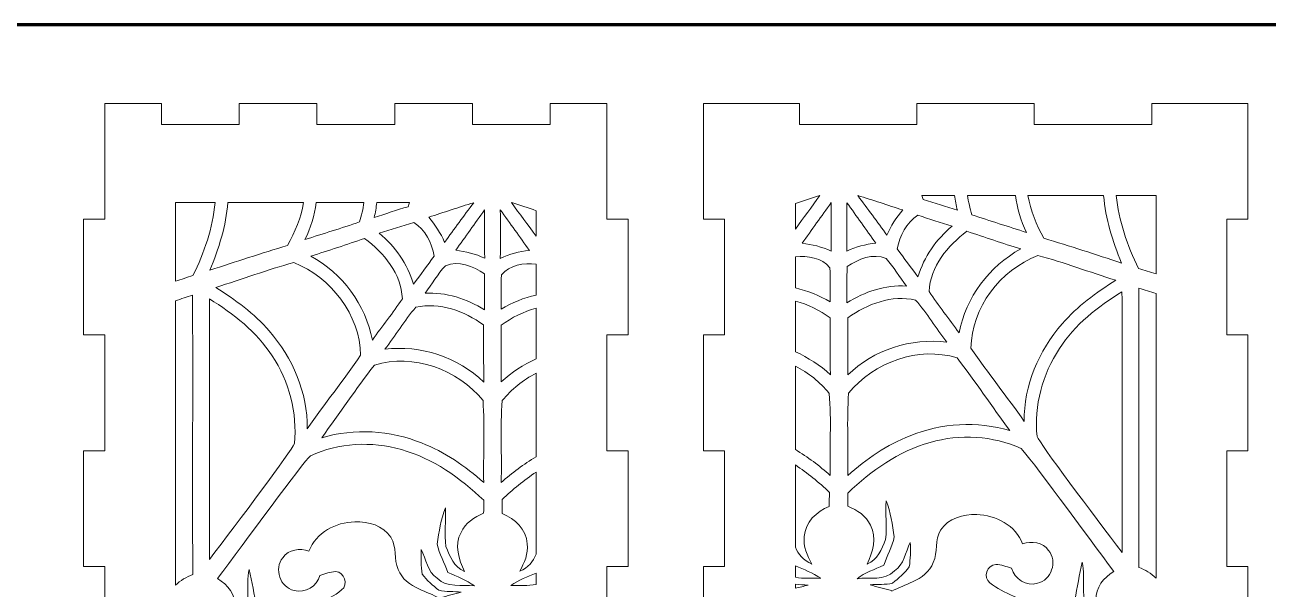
# Model space of a CAD drawing. Header units: centimetres. Extents: x 3.2 to 56.2, y -80.4 to -3.5.
# Drawn here: x 26.67 to 44.83, y -51.14 to -42.9 of the extents above; entities that cross this region are included whole.
import ezdxf

# ---------------------------------------------------------------- set-up
doc = ezdxf.new("R2010")
doc.units = ezdxf.units.CM
doc.header["$MEASUREMENT"] = 0

msp = doc.modelspace()

# ---------------------------------------------------------------- linework, layer by layer
at = {"color": 250, "lineweight": 18, "true_color": 0x231f20}
for points in [[(35.172, -52.501), (35.172, -50.81), (35.482, -50.81), (35.482, -49.119), (35.172, -49.119), (35.172, -47.428), (35.482, -47.428), (35.482, -45.737), (35.172, -45.737), (35.172, -44.046), (34.345, -44.046), (34.345, -44.356), (33.209, -44.356), (33.209, -44.046), (32.072, -44.046), (32.072, -44.356), (30.935, -44.356), (30.935, -44.046), (29.799, -44.046), (29.799, -44.356), (28.662, -44.356), (28.662, -44.046), (27.835, -44.046), (27.835, -45.737), (27.525, -45.737), (27.525, -47.428), (27.835, -47.428), (27.835, -49.119), (27.525, -49.119), (27.525, -50.81), (27.835, -50.81), (27.835, -52.501)], [(44.539, -52.501), (44.539, -50.81), (44.229, -50.81), (44.229, -49.119), (44.539, -49.119), (44.539, -47.428), (44.229, -47.428), (44.229, -45.737), (44.539, -45.737), (44.539, -44.046), (43.134, -44.046), (43.134, -44.356), (41.418, -44.356), (41.418, -44.046), (39.703, -44.046), (39.703, -44.356), (37.988, -44.356), (37.988, -44.046), (36.582, -44.046), (36.582, -45.737), (36.892, -45.737), (36.892, -47.428), (36.582, -47.428), (36.582, -49.119), (36.892, -49.119), (36.892, -50.81), (36.582, -50.81), (36.582, -52.501)]]:
    msp.add_lwpolyline(points, dxfattribs=at)
at = {"color": 240, "lineweight": 211, "true_color": 0xed1c24}
msp.add_open_spline([(5.311, -42.9), (5.311, -42.9), (54.087, -42.9), (54.087, -42.9), (55.253, -42.9), (56.207, -43.854), (56.207, -45.02), (56.207, -45.02), (56.207, -78.267), (56.207, -78.267), (56.207, -79.433), (55.253, -80.387), (54.087, -80.387), (54.087, -80.387), (5.311, -80.387), (5.311, -80.387), (4.145, -80.387), (3.191, -79.433), (3.191, -78.267), (3.191, -78.267), (3.191, -45.02), (3.191, -45.02), (3.191, -43.854), (4.145, -42.9), (5.311, -42.9)], degree=3, knots=[0, 0, 0, 0, 1, 1, 1, 2, 2, 2, 3, 3, 3, 4, 4, 4, 5, 5, 5, 6, 6, 6, 7, 7, 7, 8, 8, 8, 8], dxfattribs=at)
at = {"color": 250, "lineweight": 18, "true_color": 0x231f20}
for points, knots in [([(38.285, -45.39), (38.168, -45.556), (38.045, -45.717), (37.926, -45.882), (37.926, -45.882), (37.926, -45.508), (37.926, -45.508), (38.044, -45.468), (38.163, -45.429), (38.282, -45.39), (38.282, -45.39), (38.285, -45.39), (38.285, -45.39)], [0, 0, 0, 0, 1, 1, 1, 2, 2, 2, 3, 3, 3, 4, 4, 4, 4]), ([(39.495, -45.602), (39.401, -45.714), (39.322, -45.837), (39.264, -45.971), (39.125, -45.776), (38.982, -45.584), (38.839, -45.392), (39.059, -45.457), (39.275, -45.534), (39.495, -45.602)], [0, 0, 0, 0, 1, 1, 1, 2, 2, 2, 3, 3, 3, 3]), ([(40.293, -45.608), (40.127, -45.555), (39.963, -45.499), (39.796, -45.451), (39.788, -45.43), (39.782, -45.41), (39.776, -45.39), (39.776, -45.39), (40.254, -45.39), (40.254, -45.39), (40.263, -45.463), (40.275, -45.536), (40.293, -45.608)], [0, 0, 0, 0, 1, 1, 1, 2, 2, 2, 3, 3, 3, 4, 4, 4, 4]), ([(40.506, -45.672), (40.478, -45.58), (40.455, -45.486), (40.442, -45.39), (40.442, -45.39), (41.142, -45.39), (41.142, -45.39), (41.166, -45.577), (41.22, -45.76), (41.304, -45.932), (41.039, -45.843), (40.77, -45.765), (40.506, -45.672)], [0, 0, 0, 0, 1, 1, 1, 2, 2, 2, 3, 3, 3, 4, 4, 4, 4]), ([(41.558, -46.015), (41.448, -45.822), (41.361, -45.609), (41.325, -45.39), (41.325, -45.39), (42.431, -45.39), (42.431, -45.39), (42.457, -45.732), (42.563, -46.062), (42.693, -46.378), (42.316, -46.254), (41.938, -46.131), (41.558, -46.015)], [0, 0, 0, 0, 1, 1, 1, 2, 2, 2, 3, 3, 3, 4, 4, 4, 4]), ([(43.196, -46.537), (43.111, -46.51), (43.026, -46.483), (42.94, -46.456), (42.776, -46.124), (42.652, -45.76), (42.616, -45.39), (42.616, -45.39), (43.196, -45.39), (43.196, -45.39), (43.196, -45.39), (43.196, -46.537), (43.196, -46.537)], [0, 0, 0, 0, 1, 1, 1, 2, 2, 2, 3, 3, 3, 4, 4, 4, 4]), ([(28.869, -46.642), (28.954, -46.614), (29.039, -46.588), (29.124, -46.561), (29.289, -46.229), (29.413, -45.865), (29.448, -45.494), (29.448, -45.494), (28.869, -45.494), (28.869, -45.494), (28.869, -45.494), (28.869, -46.642), (28.869, -46.642)], [0, 0, 0, 0, 1, 1, 1, 2, 2, 2, 3, 3, 3, 4, 4, 4, 4]), ([(30.506, -46.12), (30.617, -45.926), (30.703, -45.714), (30.739, -45.494), (30.739, -45.494), (29.633, -45.494), (29.633, -45.494), (29.608, -45.837), (29.501, -46.167), (29.371, -46.483), (29.748, -46.359), (30.127, -46.236), (30.506, -46.12)], [0, 0, 0, 0, 1, 1, 1, 2, 2, 2, 3, 3, 3, 4, 4, 4, 4]), ([(31.558, -45.776), (31.587, -45.685), (31.609, -45.59), (31.623, -45.494), (31.623, -45.494), (30.923, -45.494), (30.923, -45.494), (30.899, -45.682), (30.845, -45.865), (30.76, -46.036), (31.026, -45.947), (31.295, -45.87), (31.558, -45.776)], [0, 0, 0, 0, 1, 1, 1, 2, 2, 2, 3, 3, 3, 4, 4, 4, 4]), ([(31.772, -45.712), (31.938, -45.659), (32.102, -45.604), (32.269, -45.555), (32.276, -45.535), (32.283, -45.515), (32.289, -45.494), (32.289, -45.494), (31.81, -45.494), (31.81, -45.494), (31.802, -45.568), (31.789, -45.64), (31.772, -45.712)], [0, 0, 0, 0, 1, 1, 1, 2, 2, 2, 3, 3, 3, 4, 4, 4, 4]), ([(32.569, -45.707), (32.664, -45.819), (32.743, -45.942), (32.8, -46.076), (32.94, -45.881), (33.082, -45.688), (33.226, -45.497), (33.006, -45.562), (32.789, -45.639), (32.569, -45.707)], [0, 0, 0, 0, 1, 1, 1, 2, 2, 2, 3, 3, 3, 3]), ([(33.779, -45.494), (33.896, -45.661), (34.02, -45.822), (34.139, -45.987), (34.139, -45.987), (34.139, -45.613), (34.139, -45.613), (34.02, -45.573), (33.902, -45.533), (33.783, -45.494), (33.783, -45.494), (33.779, -45.494), (33.779, -45.494)], [0, 0, 0, 0, 1, 1, 1, 2, 2, 2, 3, 3, 3, 4, 4, 4, 4]), ([(38.45, -46.204), (38.316, -46.14), (38.171, -46.105), (38.024, -46.089), (38.166, -45.892), (38.308, -45.694), (38.45, -45.495), (38.446, -45.732), (38.446, -45.968), (38.45, -46.204)], [0, 0, 0, 0, 1, 1, 1, 2, 2, 2, 3, 3, 3, 3]), ([(39.102, -46.086), (38.955, -46.106), (38.811, -46.138), (38.678, -46.203), (38.682, -45.968), (38.68, -45.733), (38.68, -45.498), (38.822, -45.693), (38.959, -45.891), (39.102, -46.086)], [0, 0, 0, 0, 1, 1, 1, 2, 2, 2, 3, 3, 3, 3]), ([(32.963, -46.19), (33.109, -46.21), (33.254, -46.243), (33.387, -46.308), (33.382, -46.072), (33.385, -45.838), (33.385, -45.603), (33.243, -45.798), (33.105, -45.996), (32.963, -46.19)], [0, 0, 0, 0, 1, 1, 1, 2, 2, 2, 3, 3, 3, 3]), ([(33.615, -46.309), (33.749, -46.245), (33.893, -46.21), (34.04, -46.194), (33.899, -45.996), (33.757, -45.798), (33.615, -45.6), (33.618, -45.836), (33.618, -46.073), (33.615, -46.309)], [0, 0, 0, 0, 1, 1, 1, 2, 2, 2, 3, 3, 3, 3]), ([(40.219, -45.837), (39.985, -46.031), (39.806, -46.287), (39.718, -46.579), (39.615, -46.444), (39.515, -46.307), (39.416, -46.171), (39.449, -45.975), (39.545, -45.79), (39.716, -45.68), (39.883, -45.733), (40.049, -45.79), (40.219, -45.837)], [0, 0, 0, 0, 1, 1, 1, 2, 2, 2, 3, 3, 3, 4, 4, 4, 4]), ([(31.845, -45.941), (32.079, -46.136), (32.258, -46.392), (32.346, -46.684), (32.45, -46.549), (32.549, -46.412), (32.649, -46.276), (32.615, -46.079), (32.52, -45.895), (32.349, -45.785), (32.182, -45.838), (32.015, -45.895), (31.845, -45.941)], [0, 0, 0, 0, 1, 1, 1, 2, 2, 2, 3, 3, 3, 4, 4, 4, 4]), ([(41.221, -46.171), (40.757, -46.424), (40.419, -46.879), (40.319, -47.399), (40.177, -47.194), (40.016, -47.002), (39.881, -46.793), (39.896, -46.429), (40.151, -46.123), (40.433, -45.914), (40.695, -46), (40.956, -46.092), (41.221, -46.171)], [0, 0, 0, 0, 1, 1, 1, 2, 2, 2, 3, 3, 3, 4, 4, 4, 4]), ([(30.844, -46.276), (31.308, -46.528), (31.646, -46.984), (31.746, -47.504), (31.887, -47.298), (32.048, -47.107), (32.184, -46.898), (32.168, -46.534), (31.914, -46.227), (31.632, -46.019), (31.369, -46.105), (31.109, -46.197), (30.844, -46.276)], [0, 0, 0, 0, 1, 1, 1, 2, 2, 2, 3, 3, 3, 4, 4, 4, 4]), ([(38.436, -46.946), (38.278, -46.853), (38.105, -46.78), (37.926, -46.741), (37.926, -46.741), (37.926, -46.287), (37.926, -46.287), (38.107, -46.272), (38.315, -46.297), (38.431, -46.447), (38.443, -46.613), (38.432, -46.78), (38.436, -46.946)], [0, 0, 0, 0, 1, 1, 1, 2, 2, 2, 3, 3, 3, 4, 4, 4, 4]), ([(39.549, -46.714), (39.241, -46.694), (38.939, -46.796), (38.68, -46.959), (38.68, -46.782), (38.679, -46.606), (38.682, -46.43), (38.845, -46.32), (39.059, -46.229), (39.253, -46.312), (39.365, -46.435), (39.448, -46.582), (39.549, -46.714)], [0, 0, 0, 0, 1, 1, 1, 2, 2, 2, 3, 3, 3, 4, 4, 4, 4]), ([(41.271, -48.692), (41.019, -48.329), (40.739, -47.985), (40.492, -47.619), (40.5, -47.027), (40.922, -46.483), (41.467, -46.267), (41.851, -46.368), (42.226, -46.512), (42.607, -46.628), (42.324, -46.811), (42.045, -47.006), (41.826, -47.265), (41.484, -47.656), (41.261, -48.167), (41.271, -48.692)], [0, 0, 0, 0, 1, 1, 1, 2, 2, 2, 3, 3, 3, 4, 4, 4, 5, 5, 5, 5]), ([(30.794, -48.797), (31.046, -48.434), (31.325, -48.09), (31.573, -47.724), (31.564, -47.132), (31.143, -46.588), (30.597, -46.372), (30.213, -46.473), (29.839, -46.617), (29.458, -46.733), (29.74, -46.916), (30.02, -47.111), (30.239, -47.37), (30.58, -47.761), (30.803, -48.272), (30.794, -48.797)], [0, 0, 0, 0, 1, 1, 1, 2, 2, 2, 3, 3, 3, 4, 4, 4, 5, 5, 5, 5]), ([(32.515, -46.819), (32.824, -46.799), (33.125, -46.9), (33.385, -47.063), (33.384, -46.887), (33.385, -46.711), (33.382, -46.534), (33.219, -46.424), (33.005, -46.334), (32.812, -46.417), (32.7, -46.54), (32.617, -46.686), (32.515, -46.819)], [0, 0, 0, 0, 1, 1, 1, 2, 2, 2, 3, 3, 3, 4, 4, 4, 4]), ([(33.628, -47.051), (33.787, -46.957), (33.959, -46.884), (34.139, -46.846), (34.139, -46.846), (34.139, -46.392), (34.139, -46.392), (33.958, -46.376), (33.75, -46.402), (33.633, -46.552), (33.621, -46.718), (33.632, -46.885), (33.628, -47.051)], [0, 0, 0, 0, 1, 1, 1, 2, 2, 2, 3, 3, 3, 4, 4, 4, 4]), ([(28.869, -51.083), (28.938, -51.013), (29.028, -50.96), (29.12, -50.926), (29.118, -49.567), (29.121, -48.208), (29.119, -46.849), (29.035, -46.874), (28.952, -46.901), (28.869, -46.928), (28.869, -46.928), (28.869, -51.083), (28.869, -51.083)], [0, 0, 0, 0, 1, 1, 1, 2, 2, 2, 3, 3, 3, 4, 4, 4, 4]), ([(40.139, -47.532), (39.614, -47.468), (39.071, -47.644), (38.691, -48.012), (38.695, -47.734), (38.691, -47.455), (38.694, -47.177), (38.977, -46.975), (39.334, -46.839), (39.684, -46.919), (39.852, -47.11), (39.979, -47.334), (40.139, -47.532)], [0, 0, 0, 0, 1, 1, 1, 2, 2, 2, 3, 3, 3, 4, 4, 4, 4]), ([(41.458, -48.91), (41.413, -48.461), (41.535, -48.002), (41.785, -47.628), (42.01, -47.275), (42.348, -47.015), (42.699, -46.797), (42.702, -48.066), (42.698, -49.336), (42.701, -50.605), (42.287, -50.055), (41.498, -49.016), (41.458, -48.91)], [0, 0, 0, 0, 1, 1, 1, 2, 2, 2, 3, 3, 3, 4, 4, 4, 4]), ([(43.196, -50.978), (43.126, -50.908), (43.037, -50.855), (42.944, -50.822), (42.946, -49.462), (42.943, -48.103), (42.946, -46.744), (43.029, -46.77), (43.113, -46.797), (43.196, -46.824), (43.196, -46.824), (43.196, -50.978), (43.196, -50.978)], [0, 0, 0, 0, 1, 1, 1, 2, 2, 2, 3, 3, 3, 4, 4, 4, 4]), ([(30.606, -49.014), (30.652, -48.566), (30.53, -48.106), (30.28, -47.732), (30.055, -47.38), (29.716, -47.119), (29.365, -46.901), (29.362, -48.171), (29.366, -49.44), (29.364, -50.709), (29.778, -50.16), (30.567, -49.121), (30.606, -49.014)], [0, 0, 0, 0, 1, 1, 1, 2, 2, 2, 3, 3, 3, 4, 4, 4, 4]), ([(31.926, -47.637), (32.451, -47.572), (32.994, -47.749), (33.374, -48.117), (33.369, -47.838), (33.373, -47.56), (33.371, -47.282), (33.087, -47.079), (32.731, -46.943), (32.38, -47.024), (32.212, -47.215), (32.085, -47.439), (31.926, -47.637)], [0, 0, 0, 0, 1, 1, 1, 2, 2, 2, 3, 3, 3, 4, 4, 4, 4]), ([(33.627, -48.114), (33.778, -47.974), (33.952, -47.86), (34.139, -47.778), (34.139, -47.778), (34.139, -47.038), (34.139, -47.038), (33.956, -47.085), (33.782, -47.173), (33.628, -47.285), (33.628, -47.561), (33.631, -47.837), (33.627, -48.114)], [0, 0, 0, 0, 1, 1, 1, 2, 2, 2, 3, 3, 3, 4, 4, 4, 4]), ([(38.438, -48.009), (38.287, -47.87), (38.113, -47.756), (37.926, -47.673), (37.926, -47.673), (37.926, -46.933), (37.926, -46.933), (38.109, -46.98), (38.283, -47.068), (38.436, -47.18), (38.437, -47.456), (38.434, -47.733), (38.438, -48.009)], [0, 0, 0, 0, 1, 1, 1, 2, 2, 2, 3, 3, 3, 4, 4, 4, 4]), ([(41.058, -48.824), (40.582, -48.684), (40.061, -48.713), (39.602, -48.9), (39.264, -49.03), (38.963, -49.24), (38.692, -49.479), (38.701, -49.079), (38.677, -48.678), (38.703, -48.28), (39.075, -47.826), (39.722, -47.586), (40.289, -47.763), (40.556, -48.108), (40.801, -48.471), (41.058, -48.824)], [0, 0, 0, 0, 1, 1, 1, 2, 2, 2, 3, 3, 3, 4, 4, 4, 5, 5, 5, 5]), ([(31.006, -48.928), (31.483, -48.789), (32.004, -48.817), (32.463, -49.005), (32.801, -49.135), (33.102, -49.345), (33.373, -49.583), (33.364, -49.184), (33.388, -48.783), (33.362, -48.385), (32.99, -47.931), (32.343, -47.691), (31.775, -47.868), (31.509, -48.213), (31.263, -48.575), (31.006, -48.928)], [0, 0, 0, 0, 1, 1, 1, 2, 2, 2, 3, 3, 3, 4, 4, 4, 5, 5, 5, 5]), ([(38.421, -48.281), (38.456, -48.677), (38.424, -49.08), (38.436, -49.479), (38.278, -49.338), (38.107, -49.21), (37.926, -49.101), (37.926, -49.101), (37.926, -47.882), (37.926, -47.882), (38.116, -47.98), (38.287, -48.116), (38.421, -48.281)], [0, 0, 0, 0, 1, 1, 1, 2, 2, 2, 3, 3, 3, 4, 4, 4, 4]), ([(33.644, -48.386), (33.609, -48.781), (33.64, -49.185), (33.628, -49.583), (33.787, -49.442), (33.957, -49.315), (34.139, -49.206), (34.139, -49.206), (34.139, -47.986), (34.139, -47.986), (33.948, -48.085), (33.778, -48.221), (33.644, -48.386)], [0, 0, 0, 0, 1, 1, 1, 2, 2, 2, 3, 3, 3, 4, 4, 4, 4]), ([(30.528, -51.818), (30.501, -51.721), (30.543, -51.618), (30.615, -51.552), (30.809, -51.368), (31.092, -51.323), (31.295, -51.152), (31.404, -51.076), (31.336, -50.888), (31.209, -50.883), (31.13, -50.887), (31.055, -50.915), (30.98, -50.939), (30.935, -51.097), (30.764, -51.207), (30.602, -51.158), (30.397, -51.116), (30.305, -50.84), (30.437, -50.68), (30.52, -50.557), (30.688, -50.538), (30.819, -50.584), (30.919, -50.312), (31.212, -50.163), (31.489, -50.157), (31.684, -50.148), (31.905, -50.209), (32.015, -50.382), (32.108, -50.524), (32.054, -50.704), (32.123, -50.854), (32.174, -50.99), (32.297, -51.079), (32.425, -51.136), (32.526, -51.182), (32.631, -51.224), (32.731, -51.273), (32.731, -51.273), (32.735, -51.266), (32.735, -51.266), (32.839, -51.238), (32.943, -51.211), (33.045, -51.182), (32.938, -51.169), (32.822, -51.187), (32.718, -51.155), (32.627, -51.088), (32.544, -51.01), (32.474, -50.921), (32.456, -50.802), (32.453, -50.682), (32.459, -50.562), (32.534, -50.703), (32.547, -50.887), (32.692, -50.979), (32.833, -51.128), (33.055, -51.069), (33.236, -51.092), (33.12, -51.003), (32.981, -50.954), (32.848, -50.896), (32.798, -50.757), (32.725, -50.626), (32.693, -50.482), (32.718, -50.303), (32.748, -50.123), (32.812, -49.953), (32.829, -50.141), (32.789, -50.332), (32.821, -50.518), (32.875, -50.661), (32.938, -50.818), (33.091, -50.88), (33.008, -50.706), (32.941, -50.494), (33.041, -50.312), (33.101, -50.171), (33.238, -50.091), (33.371, -50.032), (33.372, -49.968), (33.373, -49.905), (33.373, -49.842), (33.029, -49.516), (32.632, -49.229), (32.17, -49.102), (31.734, -48.976), (31.252, -49.002), (30.839, -49.193), (30.747, -49.273), (29.859, -50.483), (29.484, -50.985), (29.633, -51.075), (29.75, -51.221), (29.744, -51.404), (29.762, -51.535), (29.703, -51.655), (29.644, -51.768), (29.724, -51.732), (29.808, -51.693), (29.836, -51.602), (29.991, -51.379), (29.889, -51.1), (29.945, -50.851), (29.989, -51.033), (30.018, -51.216), (30.054, -51.4), (29.995, -51.529), (29.953, -51.667), (29.884, -51.793), (29.76, -51.863), (29.618, -51.901), (29.502, -51.99), (29.687, -51.974), (29.908, -52.018), (30.053, -51.874), (30.204, -51.788), (30.192, -51.596), (30.287, -51.469), (30.29, -51.592), (30.277, -51.714), (30.265, -51.836), (30.181, -51.915), (30.099, -51.998), (30.006, -52.069), (29.894, -52.082), (29.781, -52.074), (29.668, -52.077), (29.778, -52.108), (29.889, -52.134), (29.999, -52.162), (30.05, -52.253), (30.134, -52.336), (30.174, -52.433), (30.21, -52.384), (30.243, -52.334), (30.273, -52.281), (30.312, -52.287), (30.372, -52.289), (30.36, -52.347), (30.351, -52.636), (30.225, -52.916), (30.027, -53.126), (29.948, -53.207), (29.882, -53.341), (29.953, -53.447), (30.016, -53.527), (30.124, -53.545), (30.217, -53.567), (30.144, -53.627), (30.068, -53.695), (30.045, -53.79), (30.026, -53.855), (30.065, -53.915), (30.085, -53.974), (30.326, -53.379), (30.541, -52.774), (30.776, -52.176), (30.672, -52.075), (30.563, -51.964), (30.528, -51.818)], [0, 0, 0, 0, 1, 1, 1, 2, 2, 2, 3, 3, 3, 4, 4, 4, 5, 5, 5, 6, 6, 6, 7, 7, 7, 8, 8, 8, 9, 9, 9, 10, 10, 10, 11, 11, 11, 12, 12, 12, 13, 13, 13, 14, 14, 14, 15, 15, 15, 16, 16, 16, 17, 17, 17, 18, 18, 18, 19, 19, 19, 20, 20, 20, 21, 21, 21, 22, 22, 22, 23, 23, 23, 24, 24, 24, 25, 25, 25, 26, 26, 26, 27, 27, 27, 28, 28, 28, 29, 29, 29, 30, 30, 30, 31, 31, 31, 32, 32, 32, 33, 33, 33, 34, 34, 34, 35, 35, 35, 36, 36, 36, 37, 37, 37, 38, 38, 38, 39, 39, 39, 40, 40, 40, 41, 41, 41, 42, 42, 42, 43, 43, 43, 44, 44, 44, 45, 45, 45, 46, 46, 46, 47, 47, 47, 48, 48, 48, 49, 49, 49, 50, 50, 50, 51, 51, 51, 52, 52, 52, 53, 53, 53, 53]), ([(41.537, -51.713), (41.563, -51.617), (41.521, -51.514), (41.45, -51.448), (41.255, -51.263), (40.973, -51.218), (40.769, -51.047), (40.66, -50.971), (40.729, -50.783), (40.856, -50.778), (40.935, -50.783), (41.01, -50.81), (41.084, -50.835), (41.13, -50.992), (41.301, -51.102), (41.463, -51.054), (41.667, -51.011), (41.76, -50.735), (41.627, -50.575), (41.545, -50.452), (41.377, -50.434), (41.246, -50.479), (41.146, -50.208), (40.853, -50.058), (40.576, -50.052), (40.381, -50.043), (40.16, -50.104), (40.049, -50.278), (39.956, -50.419), (40.011, -50.6), (39.941, -50.749), (39.891, -50.885), (39.767, -50.974), (39.64, -51.032), (39.538, -51.078), (39.434, -51.119), (39.334, -51.169), (39.334, -51.169), (39.329, -51.161), (39.329, -51.161), (39.225, -51.134), (39.121, -51.107), (39.019, -51.077), (39.127, -51.064), (39.242, -51.082), (39.347, -51.05), (39.437, -50.984), (39.521, -50.905), (39.591, -50.816), (39.608, -50.698), (39.611, -50.577), (39.606, -50.458), (39.53, -50.598), (39.518, -50.782), (39.373, -50.874), (39.232, -51.023), (39.009, -50.964), (38.829, -50.987), (38.944, -50.898), (39.084, -50.85), (39.217, -50.791), (39.266, -50.653), (39.34, -50.521), (39.372, -50.377), (39.346, -50.199), (39.316, -50.018), (39.253, -49.849), (39.235, -50.036), (39.275, -50.227), (39.243, -50.413), (39.189, -50.556), (39.127, -50.714), (38.974, -50.775), (39.056, -50.601), (39.123, -50.39), (39.023, -50.207), (38.963, -50.067), (38.827, -49.986), (38.694, -49.927), (38.692, -49.864), (38.692, -49.8), (38.692, -49.737), (39.035, -49.411), (39.432, -49.125), (39.895, -48.997), (40.331, -48.871), (40.812, -48.897), (41.226, -49.088), (41.318, -49.168), (42.206, -50.379), (42.58, -50.88), (42.432, -50.97), (42.314, -51.116), (42.32, -51.299), (42.302, -51.43), (42.362, -51.551), (42.421, -51.663), (42.341, -51.628), (42.256, -51.588), (42.229, -51.498), (42.073, -51.274), (42.175, -50.995), (42.119, -50.746), (42.076, -50.928), (42.047, -51.112), (42.01, -51.295), (42.07, -51.424), (42.112, -51.563), (42.18, -51.688), (42.305, -51.758), (42.447, -51.796), (42.562, -51.885), (42.377, -51.87), (42.156, -51.914), (42.012, -51.769), (41.86, -51.683), (41.872, -51.491), (41.778, -51.364), (41.775, -51.487), (41.788, -51.609), (41.799, -51.731), (41.884, -51.81), (41.965, -51.894), (42.059, -51.964), (42.17, -51.978), (42.284, -51.969), (42.397, -51.972), (42.287, -52.003), (42.175, -52.029), (42.066, -52.057), (42.014, -52.148), (41.931, -52.231), (41.89, -52.328), (41.855, -52.279), (41.822, -52.229), (41.792, -52.176), (41.752, -52.182), (41.692, -52.184), (41.704, -52.242), (41.713, -52.532), (41.84, -52.812), (42.038, -53.021), (42.117, -53.103), (42.182, -53.236), (42.112, -53.342), (42.049, -53.422), (41.941, -53.44), (41.848, -53.462), (41.92, -53.522), (41.997, -53.59), (42.02, -53.686), (42.038, -53.75), (42, -53.811), (41.98, -53.869), (41.739, -53.275), (41.524, -52.669), (41.288, -52.071), (41.392, -51.97), (41.501, -51.859), (41.537, -51.713)], [0, 0, 0, 0, 1, 1, 1, 2, 2, 2, 3, 3, 3, 4, 4, 4, 5, 5, 5, 6, 6, 6, 7, 7, 7, 8, 8, 8, 9, 9, 9, 10, 10, 10, 11, 11, 11, 12, 12, 12, 13, 13, 13, 14, 14, 14, 15, 15, 15, 16, 16, 16, 17, 17, 17, 18, 18, 18, 19, 19, 19, 20, 20, 20, 21, 21, 21, 22, 22, 22, 23, 23, 23, 24, 24, 24, 25, 25, 25, 26, 26, 26, 27, 27, 27, 28, 28, 28, 29, 29, 29, 30, 30, 30, 31, 31, 31, 32, 32, 32, 33, 33, 33, 34, 34, 34, 35, 35, 35, 36, 36, 36, 37, 37, 37, 38, 38, 38, 39, 39, 39, 40, 40, 40, 41, 41, 41, 42, 42, 42, 43, 43, 43, 44, 44, 44, 45, 45, 45, 46, 46, 46, 47, 47, 47, 48, 48, 48, 49, 49, 49, 50, 50, 50, 51, 51, 51, 52, 52, 52, 53, 53, 53, 53]), ([(38.425, -49.726), (38.423, -49.794), (38.422, -49.863), (38.421, -49.931), (38.237, -50.004), (38.068, -50.163), (38.057, -50.372), (38.036, -50.516), (38.1, -50.65), (38.167, -50.774), (38.041, -50.72), (37.968, -50.631), (37.926, -50.525), (37.926, -50.525), (37.926, -49.326), (37.926, -49.326), (38.103, -49.444), (38.269, -49.58), (38.425, -49.726)], [0, 0, 0, 0, 1, 1, 1, 2, 2, 2, 3, 3, 3, 4, 4, 4, 5, 5, 5, 6, 6, 6, 6]), ([(33.64, -49.831), (33.642, -49.899), (33.643, -49.967), (33.643, -50.036), (33.828, -50.109), (33.997, -50.268), (34.008, -50.477), (34.028, -50.621), (33.965, -50.755), (33.898, -50.879), (34.023, -50.825), (34.096, -50.736), (34.139, -50.63), (34.139, -50.63), (34.139, -49.43), (34.139, -49.43), (33.961, -49.549), (33.795, -49.685), (33.64, -49.831)], [0, 0, 0, 0, 1, 1, 1, 2, 2, 2, 3, 3, 3, 4, 4, 4, 5, 5, 5, 6, 6, 6, 6]), ([(38.297, -50.981), (38.178, -50.975), (38.044, -50.993), (37.926, -50.965), (37.926, -50.965), (37.926, -50.799), (37.926, -50.799), (38.053, -50.851), (38.181, -50.903), (38.297, -50.981)], [0, 0, 0, 0, 1, 1, 1, 2, 2, 2, 3, 3, 3, 3]), ([(33.768, -51.086), (33.887, -51.08), (34.021, -51.098), (34.139, -51.07), (34.139, -51.07), (34.139, -50.904), (34.139, -50.904), (34.012, -50.956), (33.883, -51.008), (33.768, -51.086)], [0, 0, 0, 0, 1, 1, 1, 2, 2, 2, 3, 3, 3, 3]), ([(38.113, -51.082), (38.05, -51.098), (37.988, -51.112), (37.926, -51.126), (37.926, -51.126), (37.926, -51.069), (37.926, -51.069), (37.988, -51.072), (38.05, -51.077), (38.113, -51.082)], [0, 0, 0, 0, 1, 1, 1, 2, 2, 2, 3, 3, 3, 3])]:
    msp.add_open_spline(points, degree=3, knots=knots, dxfattribs=at)

doc.saveas('drawing.dxf')
